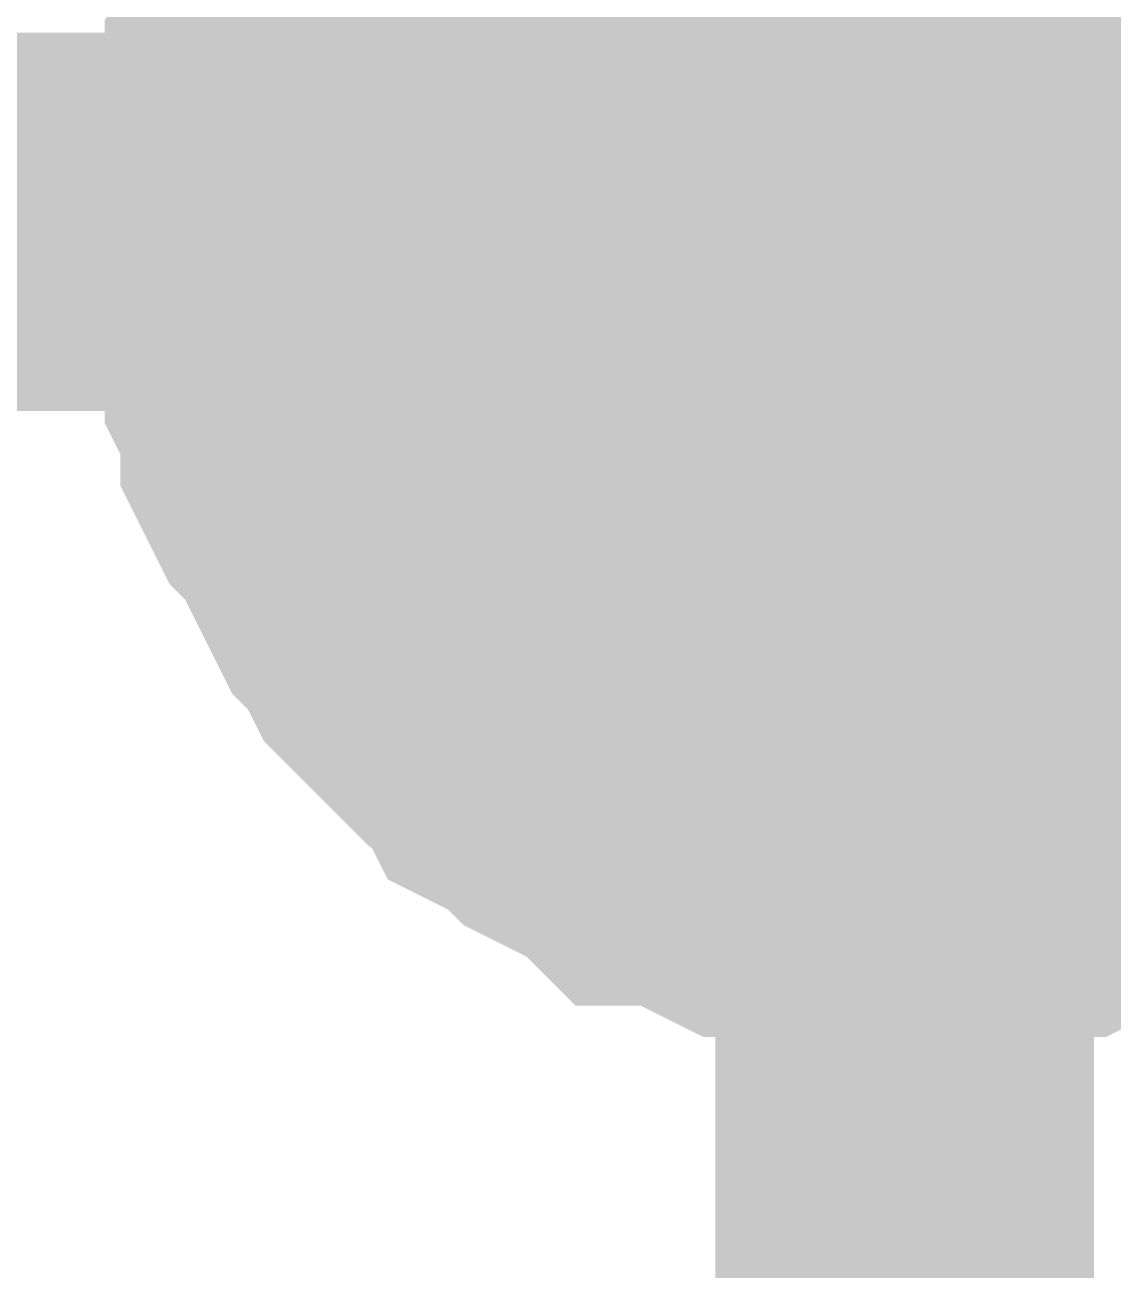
# Model space of a CAD drawing. Header units: inches. Extents: x 0 to 569, y 0 to 432.
# Drawn here: x 100.903 to 101.765, y 179.5 to 180.486 of the extents above; entities that cross this region are included whole.
import ezdxf

# ---------------------------------------------------------------- set-up
doc = ezdxf.new("R2010")
doc.units = ezdxf.units.IN
doc.layers.add('Sheet', color=255, linetype='Continuous')

msp = doc.modelspace()

# ---------------------------------------------------------------- linework, layer by layer
at = {"layer": 'Sheet'}
msp.add_lwpolyline([(101.346, 180.34, 0.508, 0.508, 1), (101.854, 180.34, 0.508, 0.508, 1)], format="xyseb", close=True, dxfattribs=at)
for points in [[(101.10391, 180.33008, 0.29972, 0.29972, 0), (101.10391, 180.35488, 0.29972, 0.29972, 0), (101.10391, 180.37969, 0.29972, 0.29972, 0), (101.10391, 180.40449, 0.29972, 0.29972, 0), (101.11631, 180.4293, 0.29972, 0.29972, 0), (101.11631, 180.4541, 0.29972, 0.29972, 0), (101.12871, 180.47891, 0.29972, 0.29972, 0), (101.12871, 180.50371, 0.29972, 0.29972, 0), (101.14111, 180.52852, 0.29972, 0.29972, 0), (101.15352, 180.55332, 0.29972, 0.29972, 0), (101.16592, 180.57812, 0.29972, 0.29972, 0), (101.17832, 180.59053, 0.29972, 0.29972, 0), (101.19072, 180.61533, 0.29972, 0.29972, 0), (101.20312, 180.64014, 0.29972, 0.29972, 0)], [(101.10391, 180.33008, 0.29972, 0.29972, 0), (101.10391, 180.35488, 0.29972, 0.29972, 0), (101.10391, 180.37969, 0.29972, 0.29972, 0), (101.10391, 180.40449, 0.29972, 0.29972, 0), (101.11631, 180.4293, 0.29972, 0.29972, 0), (101.11631, 180.4541, 0.29972, 0.29972, 0), (101.12871, 180.47891, 0.29972, 0.29972, 0), (101.12871, 180.50371, 0.29972, 0.29972, 0), (101.14111, 180.52852, 0.29972, 0.29972, 0), (101.15352, 180.55332, 0.29972, 0.29972, 0), (101.16592, 180.57812, 0.29972, 0.29972, 0), (101.17832, 180.59053, 0.29972, 0.29972, 0), (101.19072, 180.61533, 0.29972, 0.29972, 0), (101.20312, 180.64014, 0.29972, 0.29972, 0)], [(101.10391, 180.33008, 0.29972, 0.29972, 0), (101.10391, 180.35488, 0.29972, 0.29972, 0), (101.10391, 180.37969, 0.29972, 0.29972, 0), (101.10391, 180.40449, 0.29972, 0.29972, 0), (101.11631, 180.4293, 0.29972, 0.29972, 0), (101.11631, 180.4541, 0.29972, 0.29972, 0), (101.12871, 180.47891, 0.29972, 0.29972, 0), (101.12871, 180.50371, 0.29972, 0.29972, 0), (101.14111, 180.52852, 0.29972, 0.29972, 0), (101.15352, 180.55332, 0.29972, 0.29972, 0), (101.16592, 180.57812, 0.29972, 0.29972, 0), (101.17832, 180.59053, 0.29972, 0.29972, 0), (101.19072, 180.61533, 0.29972, 0.29972, 0), (101.20312, 180.64014, 0.29972, 0.29972, 0)], [(101.10391, 180.33008, 0.29972, 0.29972, 0), (101.10391, 180.35488, 0.29972, 0.29972, 0), (101.10391, 180.37969, 0.29972, 0.29972, 0), (101.10391, 180.40449, 0.29972, 0.29972, 0), (101.11631, 180.4293, 0.29972, 0.29972, 0), (101.11631, 180.4541, 0.29972, 0.29972, 0), (101.12871, 180.47891, 0.29972, 0.29972, 0), (101.12871, 180.50371, 0.29972, 0.29972, 0), (101.14111, 180.52852, 0.29972, 0.29972, 0), (101.15352, 180.55332, 0.29972, 0.29972, 0), (101.16592, 180.57812, 0.29972, 0.29972, 0), (101.17832, 180.59053, 0.29972, 0.29972, 0), (101.19072, 180.61533, 0.29972, 0.29972, 0), (101.20312, 180.64014, 0.29972, 0.29972, 0)], [(101.10391, 180.33008, 0.29972, 0.29972, 0), (101.10391, 180.35488, 0.29972, 0.29972, 0), (101.10391, 180.37969, 0.29972, 0.29972, 0), (101.10391, 180.40449, 0.29972, 0.29972, 0), (101.11631, 180.4293, 0.29972, 0.29972, 0), (101.11631, 180.4541, 0.29972, 0.29972, 0), (101.12871, 180.47891, 0.29972, 0.29972, 0), (101.12871, 180.50371, 0.29972, 0.29972, 0), (101.14111, 180.52852, 0.29972, 0.29972, 0), (101.15352, 180.55332, 0.29972, 0.29972, 0), (101.16592, 180.57812, 0.29972, 0.29972, 0), (101.17832, 180.59053, 0.29972, 0.29972, 0), (101.19072, 180.61533, 0.29972, 0.29972, 0), (101.20312, 180.64014, 0.29972, 0.29972, 0)], [(101.10391, 180.33008, 0.29972, 0.29972, 0), (101.10391, 180.35488, 0.29972, 0.29972, 0), (101.10391, 180.37969, 0.29972, 0.29972, 0), (101.10391, 180.40449, 0.29972, 0.29972, 0), (101.11631, 180.4293, 0.29972, 0.29972, 0), (101.11631, 180.4541, 0.29972, 0.29972, 0), (101.12871, 180.47891, 0.29972, 0.29972, 0), (101.12871, 180.50371, 0.29972, 0.29972, 0), (101.14111, 180.52852, 0.29972, 0.29972, 0), (101.15352, 180.55332, 0.29972, 0.29972, 0), (101.16592, 180.57812, 0.29972, 0.29972, 0), (101.17832, 180.59053, 0.29972, 0.29972, 0), (101.19072, 180.61533, 0.29972, 0.29972, 0), (101.20312, 180.64014, 0.29972, 0.29972, 0)], [(101.10391, 180.33008, 0.29972, 0.29972, 0), (101.10391, 180.35488, 0.29972, 0.29972, 0), (101.10391, 180.37969, 0.29972, 0.29972, 0), (101.10391, 180.40449, 0.29972, 0.29972, 0), (101.11631, 180.4293, 0.29972, 0.29972, 0), (101.11631, 180.4541, 0.29972, 0.29972, 0), (101.12871, 180.47891, 0.29972, 0.29972, 0), (101.12871, 180.50371, 0.29972, 0.29972, 0), (101.14111, 180.52852, 0.29972, 0.29972, 0), (101.15352, 180.55332, 0.29972, 0.29972, 0), (101.16592, 180.57812, 0.29972, 0.29972, 0), (101.17832, 180.59053, 0.29972, 0.29972, 0), (101.19072, 180.61533, 0.29972, 0.29972, 0), (101.20312, 180.64014, 0.29972, 0.29972, 0)], [(101.10391, 180.33008, 0.09906, 0.09906, 0), (101.10391, 180.35488, 0.09906, 0.09906, 0), (101.10391, 180.37969, 0.09906, 0.09906, 0), (101.10391, 180.40449, 0.09906, 0.09906, 0), (101.11631, 180.4293, 0.09906, 0.09906, 0), (101.11631, 180.4541, 0.09906, 0.09906, 0), (101.12871, 180.47891, 0.09906, 0.09906, 0), (101.12871, 180.50371, 0.09906, 0.09906, 0), (101.14111, 180.52852, 0.09906, 0.09906, 0), (101.15352, 180.55332, 0.09906, 0.09906, 0)], [(101.10391, 180.33008, 0.09906, 0.09906, 0), (101.10391, 180.35488, 0.09906, 0.09906, 0), (101.10391, 180.37969, 0.09906, 0.09906, 0), (101.10391, 180.40449, 0.09906, 0.09906, 0), (101.11631, 180.4293, 0.09906, 0.09906, 0), (101.11631, 180.4541, 0.09906, 0.09906, 0), (101.12871, 180.47891, 0.09906, 0.09906, 0), (101.12871, 180.50371, 0.09906, 0.09906, 0), (101.14111, 180.52852, 0.09906, 0.09906, 0), (101.15352, 180.55332, 0.09906, 0.09906, 0)], [(101.10391, 180.33008, 0.09906, 0.09906, 0), (101.10391, 180.35488, 0.09906, 0.09906, 0), (101.10391, 180.37969, 0.09906, 0.09906, 0), (101.10391, 180.40449, 0.09906, 0.09906, 0), (101.11631, 180.4293, 0.09906, 0.09906, 0), (101.11631, 180.4541, 0.09906, 0.09906, 0), (101.12871, 180.47891, 0.09906, 0.09906, 0), (101.12871, 180.50371, 0.09906, 0.09906, 0), (101.14111, 180.52852, 0.09906, 0.09906, 0), (101.15352, 180.55332, 0.09906, 0.09906, 0)], [(101.10391, 180.33008, 0.09906, 0.09906, 0), (101.10391, 180.35488, 0.09906, 0.09906, 0), (101.10391, 180.37969, 0.09906, 0.09906, 0), (101.10391, 180.40449, 0.09906, 0.09906, 0), (101.11631, 180.4293, 0.09906, 0.09906, 0), (101.11631, 180.4541, 0.09906, 0.09906, 0), (101.12871, 180.47891, 0.09906, 0.09906, 0), (101.12871, 180.50371, 0.09906, 0.09906, 0), (101.14111, 180.52852, 0.09906, 0.09906, 0), (101.15352, 180.55332, 0.09906, 0.09906, 0)], [(101.10391, 180.33008, 0.09906, 0.09906, 0), (101.10391, 180.35488, 0.09906, 0.09906, 0), (101.10391, 180.37969, 0.09906, 0.09906, 0), (101.10391, 180.40449, 0.09906, 0.09906, 0), (101.11631, 180.4293, 0.09906, 0.09906, 0), (101.11631, 180.4541, 0.09906, 0.09906, 0), (101.12871, 180.47891, 0.09906, 0.09906, 0), (101.12871, 180.50371, 0.09906, 0.09906, 0), (101.14111, 180.52852, 0.09906, 0.09906, 0), (101.15352, 180.55332, 0.09906, 0.09906, 0)], [(101.10391, 180.33008, 0.09906, 0.09906, 0), (101.10391, 180.35488, 0.09906, 0.09906, 0), (101.10391, 180.37969, 0.09906, 0.09906, 0), (101.10391, 180.40449, 0.09906, 0.09906, 0), (101.11631, 180.4293, 0.09906, 0.09906, 0), (101.11631, 180.4541, 0.09906, 0.09906, 0), (101.12871, 180.47891, 0.09906, 0.09906, 0), (101.12871, 180.50371, 0.09906, 0.09906, 0), (101.14111, 180.52852, 0.09906, 0.09906, 0), (101.15352, 180.55332, 0.09906, 0.09906, 0)], [(101.10391, 180.33008, 0.09906, 0.09906, 0), (101.10391, 180.35488, 0.09906, 0.09906, 0), (101.10391, 180.37969, 0.09906, 0.09906, 0), (101.10391, 180.40449, 0.09906, 0.09906, 0), (101.11631, 180.4293, 0.09906, 0.09906, 0), (101.11631, 180.4541, 0.09906, 0.09906, 0), (101.12871, 180.47891, 0.09906, 0.09906, 0), (101.12871, 180.50371, 0.09906, 0.09906, 0), (101.14111, 180.52852, 0.09906, 0.09906, 0), (101.15352, 180.55332, 0.09906, 0.09906, 0)], [(91.44248, 175.25752, 0.29972, 0.29972, 0), (91.44248, 180.33008, 0.29972, 0.29972, 0), (101.6, 180.33008, 0.29972, 0.29972, 0)], [(101.6, 179.82158, 0.29972, 0.29972, 0), (101.5752, 179.82158, 0.29972, 0.29972, 0), (101.55039, 179.82158, 0.29972, 0.29972, 0), (101.52559, 179.82158, 0.29972, 0.29972, 0), (101.50078, 179.83398, 0.29972, 0.29972, 0), (101.47598, 179.83398, 0.29972, 0.29972, 0), (101.45117, 179.84639, 0.29972, 0.29972, 0), (101.42637, 179.85879, 0.29972, 0.29972, 0), (101.40156, 179.85879, 0.29972, 0.29972, 0), (101.38916, 179.87119, 0.29972, 0.29972, 0), (101.36436, 179.88359, 0.29972, 0.29972, 0), (101.33955, 179.896, 0.29972, 0.29972, 0), (101.32715, 179.9084, 0.29972, 0.29972, 0), (101.30234, 179.9208, 0.29972, 0.29972, 0), (101.28994, 179.94561, 0.29972, 0.29972, 0), (101.26514, 179.95801, 0.29972, 0.29972, 0), (101.25273, 179.97041, 0.29972, 0.29972, 0), (101.22793, 179.99521, 0.29972, 0.29972, 0), (101.21553, 180.00762, 0.29972, 0.29972, 0), (101.20312, 180.03242, 0.29972, 0.29972, 0), (101.19072, 180.04482, 0.29972, 0.29972, 0), (101.17832, 180.06963, 0.29972, 0.29972, 0), (101.16592, 180.09443, 0.29972, 0.29972, 0), (101.15352, 180.11924, 0.29972, 0.29972, 0), (101.14111, 180.13164, 0.29972, 0.29972, 0), (101.12871, 180.15645, 0.29972, 0.29972, 0), (101.12871, 180.18125, 0.29972, 0.29972, 0), (101.11631, 180.20605, 0.29972, 0.29972, 0), (101.11631, 180.23086, 0.29972, 0.29972, 0), (101.10391, 180.25566, 0.29972, 0.29972, 0), (101.10391, 180.28047, 0.29972, 0.29972, 0), (101.10391, 180.30527, 0.29972, 0.29972, 0), (101.10391, 180.33008, 0.29972, 0.29972, 0)], [(101.10391, 180.33008, 0.29972, 0.29972, 0), (101.10391, 180.33008, 0.29972, 0.29972, 0)], [(101.6, 179.82158, 0.29972, 0.29972, 0), (101.5752, 179.82158, 0.29972, 0.29972, 0), (101.55039, 179.82158, 0.29972, 0.29972, 0), (101.52559, 179.82158, 0.29972, 0.29972, 0), (101.50078, 179.83398, 0.29972, 0.29972, 0), (101.47598, 179.83398, 0.29972, 0.29972, 0), (101.45117, 179.84639, 0.29972, 0.29972, 0), (101.42637, 179.85879, 0.29972, 0.29972, 0), (101.40156, 179.85879, 0.29972, 0.29972, 0), (101.38916, 179.87119, 0.29972, 0.29972, 0), (101.36436, 179.88359, 0.29972, 0.29972, 0), (101.33955, 179.896, 0.29972, 0.29972, 0), (101.32715, 179.9084, 0.29972, 0.29972, 0), (101.30234, 179.9208, 0.29972, 0.29972, 0), (101.28994, 179.94561, 0.29972, 0.29972, 0), (101.26514, 179.95801, 0.29972, 0.29972, 0), (101.25273, 179.97041, 0.29972, 0.29972, 0), (101.22793, 179.99521, 0.29972, 0.29972, 0), (101.21553, 180.00762, 0.29972, 0.29972, 0), (101.20312, 180.03242, 0.29972, 0.29972, 0), (101.19072, 180.04482, 0.29972, 0.29972, 0), (101.17832, 180.06963, 0.29972, 0.29972, 0), (101.16592, 180.09443, 0.29972, 0.29972, 0), (101.15352, 180.11924, 0.29972, 0.29972, 0), (101.14111, 180.13164, 0.29972, 0.29972, 0), (101.12871, 180.15645, 0.29972, 0.29972, 0), (101.12871, 180.18125, 0.29972, 0.29972, 0), (101.11631, 180.20605, 0.29972, 0.29972, 0), (101.11631, 180.23086, 0.29972, 0.29972, 0), (101.10391, 180.25566, 0.29972, 0.29972, 0), (101.10391, 180.28047, 0.29972, 0.29972, 0), (101.10391, 180.30527, 0.29972, 0.29972, 0), (101.10391, 180.33008, 0.29972, 0.29972, 0)], [(101.10391, 180.33008, 0.29972, 0.29972, 0), (101.10391, 180.33008, 0.29972, 0.29972, 0)], [(101.6, 179.82158, 0.29972, 0.29972, 0), (101.5752, 179.82158, 0.29972, 0.29972, 0), (101.55039, 179.82158, 0.29972, 0.29972, 0), (101.52559, 179.82158, 0.29972, 0.29972, 0), (101.50078, 179.83398, 0.29972, 0.29972, 0), (101.47598, 179.83398, 0.29972, 0.29972, 0), (101.45117, 179.84639, 0.29972, 0.29972, 0), (101.42637, 179.85879, 0.29972, 0.29972, 0), (101.40156, 179.85879, 0.29972, 0.29972, 0), (101.38916, 179.87119, 0.29972, 0.29972, 0), (101.36436, 179.88359, 0.29972, 0.29972, 0), (101.33955, 179.896, 0.29972, 0.29972, 0), (101.32715, 179.9084, 0.29972, 0.29972, 0), (101.30234, 179.9208, 0.29972, 0.29972, 0), (101.28994, 179.94561, 0.29972, 0.29972, 0), (101.26514, 179.95801, 0.29972, 0.29972, 0), (101.25273, 179.97041, 0.29972, 0.29972, 0), (101.22793, 179.99521, 0.29972, 0.29972, 0), (101.21553, 180.00762, 0.29972, 0.29972, 0), (101.20312, 180.03242, 0.29972, 0.29972, 0), (101.19072, 180.04482, 0.29972, 0.29972, 0), (101.17832, 180.06963, 0.29972, 0.29972, 0), (101.16592, 180.09443, 0.29972, 0.29972, 0), (101.15352, 180.11924, 0.29972, 0.29972, 0), (101.14111, 180.13164, 0.29972, 0.29972, 0), (101.12871, 180.15645, 0.29972, 0.29972, 0), (101.12871, 180.18125, 0.29972, 0.29972, 0), (101.11631, 180.20605, 0.29972, 0.29972, 0), (101.11631, 180.23086, 0.29972, 0.29972, 0), (101.10391, 180.25566, 0.29972, 0.29972, 0), (101.10391, 180.28047, 0.29972, 0.29972, 0), (101.10391, 180.30527, 0.29972, 0.29972, 0), (101.10391, 180.33008, 0.29972, 0.29972, 0)], [(101.10391, 180.33008, 0.29972, 0.29972, 0), (101.10391, 180.33008, 0.29972, 0.29972, 0)], [(101.6, 179.82158, 0.29972, 0.29972, 0), (101.5752, 179.82158, 0.29972, 0.29972, 0), (101.55039, 179.82158, 0.29972, 0.29972, 0), (101.52559, 179.82158, 0.29972, 0.29972, 0), (101.50078, 179.83398, 0.29972, 0.29972, 0), (101.47598, 179.83398, 0.29972, 0.29972, 0), (101.45117, 179.84639, 0.29972, 0.29972, 0), (101.42637, 179.85879, 0.29972, 0.29972, 0), (101.40156, 179.85879, 0.29972, 0.29972, 0), (101.38916, 179.87119, 0.29972, 0.29972, 0), (101.36436, 179.88359, 0.29972, 0.29972, 0), (101.33955, 179.896, 0.29972, 0.29972, 0), (101.32715, 179.9084, 0.29972, 0.29972, 0), (101.30234, 179.9208, 0.29972, 0.29972, 0), (101.28994, 179.94561, 0.29972, 0.29972, 0), (101.26514, 179.95801, 0.29972, 0.29972, 0), (101.25273, 179.97041, 0.29972, 0.29972, 0), (101.22793, 179.99521, 0.29972, 0.29972, 0), (101.21553, 180.00762, 0.29972, 0.29972, 0), (101.20312, 180.03242, 0.29972, 0.29972, 0), (101.19072, 180.04482, 0.29972, 0.29972, 0), (101.17832, 180.06963, 0.29972, 0.29972, 0), (101.16592, 180.09443, 0.29972, 0.29972, 0), (101.15352, 180.11924, 0.29972, 0.29972, 0), (101.14111, 180.13164, 0.29972, 0.29972, 0), (101.12871, 180.15645, 0.29972, 0.29972, 0), (101.12871, 180.18125, 0.29972, 0.29972, 0), (101.11631, 180.20605, 0.29972, 0.29972, 0), (101.11631, 180.23086, 0.29972, 0.29972, 0), (101.10391, 180.25566, 0.29972, 0.29972, 0), (101.10391, 180.28047, 0.29972, 0.29972, 0), (101.10391, 180.30527, 0.29972, 0.29972, 0), (101.10391, 180.33008, 0.29972, 0.29972, 0)], [(101.10391, 180.33008, 0.29972, 0.29972, 0), (101.10391, 180.33008, 0.29972, 0.29972, 0)], [(101.6, 179.82158, 0.29972, 0.29972, 0), (101.5752, 179.82158, 0.29972, 0.29972, 0), (101.55039, 179.82158, 0.29972, 0.29972, 0), (101.52559, 179.82158, 0.29972, 0.29972, 0), (101.50078, 179.83398, 0.29972, 0.29972, 0), (101.47598, 179.83398, 0.29972, 0.29972, 0), (101.45117, 179.84639, 0.29972, 0.29972, 0), (101.42637, 179.85879, 0.29972, 0.29972, 0), (101.40156, 179.85879, 0.29972, 0.29972, 0), (101.38916, 179.87119, 0.29972, 0.29972, 0), (101.36436, 179.88359, 0.29972, 0.29972, 0), (101.33955, 179.896, 0.29972, 0.29972, 0), (101.32715, 179.9084, 0.29972, 0.29972, 0), (101.30234, 179.9208, 0.29972, 0.29972, 0), (101.28994, 179.94561, 0.29972, 0.29972, 0), (101.26514, 179.95801, 0.29972, 0.29972, 0), (101.25273, 179.97041, 0.29972, 0.29972, 0), (101.22793, 179.99521, 0.29972, 0.29972, 0), (101.21553, 180.00762, 0.29972, 0.29972, 0), (101.20312, 180.03242, 0.29972, 0.29972, 0), (101.19072, 180.04482, 0.29972, 0.29972, 0), (101.17832, 180.06963, 0.29972, 0.29972, 0), (101.16592, 180.09443, 0.29972, 0.29972, 0), (101.15352, 180.11924, 0.29972, 0.29972, 0), (101.14111, 180.13164, 0.29972, 0.29972, 0), (101.12871, 180.15645, 0.29972, 0.29972, 0), (101.12871, 180.18125, 0.29972, 0.29972, 0), (101.11631, 180.20605, 0.29972, 0.29972, 0), (101.11631, 180.23086, 0.29972, 0.29972, 0), (101.10391, 180.25566, 0.29972, 0.29972, 0), (101.10391, 180.28047, 0.29972, 0.29972, 0), (101.10391, 180.30527, 0.29972, 0.29972, 0), (101.10391, 180.33008, 0.29972, 0.29972, 0)], [(101.10391, 180.33008, 0.29972, 0.29972, 0), (101.10391, 180.33008, 0.29972, 0.29972, 0)], [(101.6, 179.82158, 0.29972, 0.29972, 0), (101.5752, 179.82158, 0.29972, 0.29972, 0), (101.55039, 179.82158, 0.29972, 0.29972, 0), (101.52559, 179.82158, 0.29972, 0.29972, 0), (101.50078, 179.83398, 0.29972, 0.29972, 0), (101.47598, 179.83398, 0.29972, 0.29972, 0), (101.45117, 179.84639, 0.29972, 0.29972, 0), (101.42637, 179.85879, 0.29972, 0.29972, 0), (101.40156, 179.85879, 0.29972, 0.29972, 0), (101.38916, 179.87119, 0.29972, 0.29972, 0), (101.36436, 179.88359, 0.29972, 0.29972, 0), (101.33955, 179.896, 0.29972, 0.29972, 0), (101.32715, 179.9084, 0.29972, 0.29972, 0), (101.30234, 179.9208, 0.29972, 0.29972, 0), (101.28994, 179.94561, 0.29972, 0.29972, 0), (101.26514, 179.95801, 0.29972, 0.29972, 0), (101.25273, 179.97041, 0.29972, 0.29972, 0), (101.22793, 179.99521, 0.29972, 0.29972, 0), (101.21553, 180.00762, 0.29972, 0.29972, 0), (101.20312, 180.03242, 0.29972, 0.29972, 0), (101.19072, 180.04482, 0.29972, 0.29972, 0), (101.17832, 180.06963, 0.29972, 0.29972, 0), (101.16592, 180.09443, 0.29972, 0.29972, 0), (101.15352, 180.11924, 0.29972, 0.29972, 0), (101.14111, 180.13164, 0.29972, 0.29972, 0), (101.12871, 180.15645, 0.29972, 0.29972, 0), (101.12871, 180.18125, 0.29972, 0.29972, 0), (101.11631, 180.20605, 0.29972, 0.29972, 0), (101.11631, 180.23086, 0.29972, 0.29972, 0), (101.10391, 180.25566, 0.29972, 0.29972, 0), (101.10391, 180.28047, 0.29972, 0.29972, 0), (101.10391, 180.30527, 0.29972, 0.29972, 0), (101.10391, 180.33008, 0.29972, 0.29972, 0)], [(101.10391, 180.33008, 0.29972, 0.29972, 0), (101.10391, 180.33008, 0.29972, 0.29972, 0)], [(101.6, 179.82158, 0.29972, 0.29972, 0), (101.5752, 179.82158, 0.29972, 0.29972, 0), (101.55039, 179.82158, 0.29972, 0.29972, 0), (101.52559, 179.82158, 0.29972, 0.29972, 0), (101.50078, 179.83398, 0.29972, 0.29972, 0), (101.47598, 179.83398, 0.29972, 0.29972, 0), (101.45117, 179.84639, 0.29972, 0.29972, 0), (101.42637, 179.85879, 0.29972, 0.29972, 0), (101.40156, 179.85879, 0.29972, 0.29972, 0), (101.38916, 179.87119, 0.29972, 0.29972, 0), (101.36436, 179.88359, 0.29972, 0.29972, 0), (101.33955, 179.896, 0.29972, 0.29972, 0), (101.32715, 179.9084, 0.29972, 0.29972, 0), (101.30234, 179.9208, 0.29972, 0.29972, 0), (101.28994, 179.94561, 0.29972, 0.29972, 0), (101.26514, 179.95801, 0.29972, 0.29972, 0), (101.25273, 179.97041, 0.29972, 0.29972, 0), (101.22793, 179.99521, 0.29972, 0.29972, 0), (101.21553, 180.00762, 0.29972, 0.29972, 0), (101.20312, 180.03242, 0.29972, 0.29972, 0), (101.19072, 180.04482, 0.29972, 0.29972, 0), (101.17832, 180.06963, 0.29972, 0.29972, 0), (101.16592, 180.09443, 0.29972, 0.29972, 0), (101.15352, 180.11924, 0.29972, 0.29972, 0), (101.14111, 180.13164, 0.29972, 0.29972, 0), (101.12871, 180.15645, 0.29972, 0.29972, 0), (101.12871, 180.18125, 0.29972, 0.29972, 0), (101.11631, 180.20605, 0.29972, 0.29972, 0), (101.11631, 180.23086, 0.29972, 0.29972, 0), (101.10391, 180.25566, 0.29972, 0.29972, 0), (101.10391, 180.28047, 0.29972, 0.29972, 0), (101.10391, 180.30527, 0.29972, 0.29972, 0), (101.10391, 180.33008, 0.29972, 0.29972, 0)], [(101.10391, 180.33008, 0.29972, 0.29972, 0), (101.10391, 180.33008, 0.29972, 0.29972, 0)], [(101.6, 177.8, 0.29972, 0.29972, 0), (101.6, 180.33008, 0.29972, 0.29972, 0)], [(106.68496, 180.33008, 0.29972, 0.29972, 0), (101.6, 180.33008, 0.29972, 0.29972, 0)], [(101.6, 179.82158, 0.09906, 0.09906, 0), (101.5752, 179.82158, 0.09906, 0.09906, 0), (101.55039, 179.82158, 0.09906, 0.09906, 0), (101.52559, 179.82158, 0.09906, 0.09906, 0), (101.50078, 179.83398, 0.09906, 0.09906, 0), (101.47598, 179.83398, 0.09906, 0.09906, 0), (101.45117, 179.84639, 0.09906, 0.09906, 0), (101.42637, 179.85879, 0.09906, 0.09906, 0), (101.40156, 179.85879, 0.09906, 0.09906, 0), (101.38916, 179.87119, 0.09906, 0.09906, 0), (101.36436, 179.88359, 0.09906, 0.09906, 0), (101.33955, 179.896, 0.09906, 0.09906, 0), (101.32715, 179.9084, 0.09906, 0.09906, 0), (101.30234, 179.9208, 0.09906, 0.09906, 0), (101.28994, 179.94561, 0.09906, 0.09906, 0), (101.26514, 179.95801, 0.09906, 0.09906, 0), (101.25273, 179.97041, 0.09906, 0.09906, 0), (101.22793, 179.99521, 0.09906, 0.09906, 0), (101.21553, 180.00762, 0.09906, 0.09906, 0), (101.20312, 180.03242, 0.09906, 0.09906, 0), (101.19072, 180.04482, 0.09906, 0.09906, 0), (101.17832, 180.06963, 0.09906, 0.09906, 0), (101.16592, 180.09443, 0.09906, 0.09906, 0), (101.15352, 180.11924, 0.09906, 0.09906, 0), (101.14111, 180.13164, 0.09906, 0.09906, 0), (101.12871, 180.15645, 0.09906, 0.09906, 0), (101.12871, 180.18125, 0.09906, 0.09906, 0), (101.11631, 180.20605, 0.09906, 0.09906, 0), (101.11631, 180.23086, 0.09906, 0.09906, 0), (101.10391, 180.25566, 0.09906, 0.09906, 0), (101.10391, 180.28047, 0.09906, 0.09906, 0), (101.10391, 180.30527, 0.09906, 0.09906, 0), (101.10391, 180.33008, 0.09906, 0.09906, 0)], [(101.10391, 180.33008, 0.09906, 0.09906, 0), (101.10391, 180.33008, 0.09906, 0.09906, 0)], [(101.6, 179.82158, 0.09906, 0.09906, 0), (101.5752, 179.82158, 0.09906, 0.09906, 0), (101.55039, 179.82158, 0.09906, 0.09906, 0), (101.52559, 179.82158, 0.09906, 0.09906, 0), (101.50078, 179.83398, 0.09906, 0.09906, 0), (101.47598, 179.83398, 0.09906, 0.09906, 0), (101.45117, 179.84639, 0.09906, 0.09906, 0), (101.42637, 179.85879, 0.09906, 0.09906, 0), (101.40156, 179.85879, 0.09906, 0.09906, 0), (101.38916, 179.87119, 0.09906, 0.09906, 0), (101.36436, 179.88359, 0.09906, 0.09906, 0), (101.33955, 179.896, 0.09906, 0.09906, 0), (101.32715, 179.9084, 0.09906, 0.09906, 0), (101.30234, 179.9208, 0.09906, 0.09906, 0), (101.28994, 179.94561, 0.09906, 0.09906, 0), (101.26514, 179.95801, 0.09906, 0.09906, 0), (101.25273, 179.97041, 0.09906, 0.09906, 0), (101.22793, 179.99521, 0.09906, 0.09906, 0), (101.21553, 180.00762, 0.09906, 0.09906, 0), (101.20312, 180.03242, 0.09906, 0.09906, 0), (101.19072, 180.04482, 0.09906, 0.09906, 0), (101.17832, 180.06963, 0.09906, 0.09906, 0), (101.16592, 180.09443, 0.09906, 0.09906, 0), (101.15352, 180.11924, 0.09906, 0.09906, 0), (101.14111, 180.13164, 0.09906, 0.09906, 0), (101.12871, 180.15645, 0.09906, 0.09906, 0), (101.12871, 180.18125, 0.09906, 0.09906, 0), (101.11631, 180.20605, 0.09906, 0.09906, 0), (101.11631, 180.23086, 0.09906, 0.09906, 0), (101.10391, 180.25566, 0.09906, 0.09906, 0), (101.10391, 180.28047, 0.09906, 0.09906, 0), (101.10391, 180.30527, 0.09906, 0.09906, 0), (101.10391, 180.33008, 0.09906, 0.09906, 0)], [(101.10391, 180.33008, 0.09906, 0.09906, 0), (101.10391, 180.33008, 0.09906, 0.09906, 0)], [(101.6, 179.82158, 0.09906, 0.09906, 0), (101.5752, 179.82158, 0.09906, 0.09906, 0), (101.55039, 179.82158, 0.09906, 0.09906, 0), (101.52559, 179.82158, 0.09906, 0.09906, 0), (101.50078, 179.83398, 0.09906, 0.09906, 0), (101.47598, 179.83398, 0.09906, 0.09906, 0), (101.45117, 179.84639, 0.09906, 0.09906, 0), (101.42637, 179.85879, 0.09906, 0.09906, 0), (101.40156, 179.85879, 0.09906, 0.09906, 0), (101.38916, 179.87119, 0.09906, 0.09906, 0), (101.36436, 179.88359, 0.09906, 0.09906, 0), (101.33955, 179.896, 0.09906, 0.09906, 0), (101.32715, 179.9084, 0.09906, 0.09906, 0), (101.30234, 179.9208, 0.09906, 0.09906, 0), (101.28994, 179.94561, 0.09906, 0.09906, 0), (101.26514, 179.95801, 0.09906, 0.09906, 0), (101.25273, 179.97041, 0.09906, 0.09906, 0), (101.22793, 179.99521, 0.09906, 0.09906, 0), (101.21553, 180.00762, 0.09906, 0.09906, 0), (101.20312, 180.03242, 0.09906, 0.09906, 0), (101.19072, 180.04482, 0.09906, 0.09906, 0), (101.17832, 180.06963, 0.09906, 0.09906, 0), (101.16592, 180.09443, 0.09906, 0.09906, 0), (101.15352, 180.11924, 0.09906, 0.09906, 0), (101.14111, 180.13164, 0.09906, 0.09906, 0), (101.12871, 180.15645, 0.09906, 0.09906, 0), (101.12871, 180.18125, 0.09906, 0.09906, 0), (101.11631, 180.20605, 0.09906, 0.09906, 0), (101.11631, 180.23086, 0.09906, 0.09906, 0), (101.10391, 180.25566, 0.09906, 0.09906, 0), (101.10391, 180.28047, 0.09906, 0.09906, 0), (101.10391, 180.30527, 0.09906, 0.09906, 0), (101.10391, 180.33008, 0.09906, 0.09906, 0)], [(101.10391, 180.33008, 0.09906, 0.09906, 0), (101.10391, 180.33008, 0.09906, 0.09906, 0)], [(101.6, 179.82158, 0.09906, 0.09906, 0), (101.5752, 179.82158, 0.09906, 0.09906, 0), (101.55039, 179.82158, 0.09906, 0.09906, 0), (101.52559, 179.82158, 0.09906, 0.09906, 0), (101.50078, 179.83398, 0.09906, 0.09906, 0), (101.47598, 179.83398, 0.09906, 0.09906, 0), (101.45117, 179.84639, 0.09906, 0.09906, 0), (101.42637, 179.85879, 0.09906, 0.09906, 0), (101.40156, 179.85879, 0.09906, 0.09906, 0), (101.38916, 179.87119, 0.09906, 0.09906, 0), (101.36436, 179.88359, 0.09906, 0.09906, 0), (101.33955, 179.896, 0.09906, 0.09906, 0), (101.32715, 179.9084, 0.09906, 0.09906, 0), (101.30234, 179.9208, 0.09906, 0.09906, 0), (101.28994, 179.94561, 0.09906, 0.09906, 0), (101.26514, 179.95801, 0.09906, 0.09906, 0), (101.25273, 179.97041, 0.09906, 0.09906, 0), (101.22793, 179.99521, 0.09906, 0.09906, 0), (101.21553, 180.00762, 0.09906, 0.09906, 0), (101.20312, 180.03242, 0.09906, 0.09906, 0), (101.19072, 180.04482, 0.09906, 0.09906, 0), (101.17832, 180.06963, 0.09906, 0.09906, 0), (101.16592, 180.09443, 0.09906, 0.09906, 0), (101.15352, 180.11924, 0.09906, 0.09906, 0), (101.14111, 180.13164, 0.09906, 0.09906, 0), (101.12871, 180.15645, 0.09906, 0.09906, 0), (101.12871, 180.18125, 0.09906, 0.09906, 0), (101.11631, 180.20605, 0.09906, 0.09906, 0), (101.11631, 180.23086, 0.09906, 0.09906, 0), (101.10391, 180.25566, 0.09906, 0.09906, 0), (101.10391, 180.28047, 0.09906, 0.09906, 0), (101.10391, 180.30527, 0.09906, 0.09906, 0), (101.10391, 180.33008, 0.09906, 0.09906, 0)], [(101.10391, 180.33008, 0.09906, 0.09906, 0), (101.10391, 180.33008, 0.09906, 0.09906, 0)], [(101.6, 179.82158, 0.09906, 0.09906, 0), (101.5752, 179.82158, 0.09906, 0.09906, 0), (101.55039, 179.82158, 0.09906, 0.09906, 0), (101.52559, 179.82158, 0.09906, 0.09906, 0), (101.50078, 179.83398, 0.09906, 0.09906, 0), (101.47598, 179.83398, 0.09906, 0.09906, 0), (101.45117, 179.84639, 0.09906, 0.09906, 0), (101.42637, 179.85879, 0.09906, 0.09906, 0), (101.40156, 179.85879, 0.09906, 0.09906, 0), (101.38916, 179.87119, 0.09906, 0.09906, 0), (101.36436, 179.88359, 0.09906, 0.09906, 0), (101.33955, 179.896, 0.09906, 0.09906, 0), (101.32715, 179.9084, 0.09906, 0.09906, 0), (101.30234, 179.9208, 0.09906, 0.09906, 0), (101.28994, 179.94561, 0.09906, 0.09906, 0), (101.26514, 179.95801, 0.09906, 0.09906, 0), (101.25273, 179.97041, 0.09906, 0.09906, 0), (101.22793, 179.99521, 0.09906, 0.09906, 0), (101.21553, 180.00762, 0.09906, 0.09906, 0), (101.20312, 180.03242, 0.09906, 0.09906, 0), (101.19072, 180.04482, 0.09906, 0.09906, 0), (101.17832, 180.06963, 0.09906, 0.09906, 0), (101.16592, 180.09443, 0.09906, 0.09906, 0), (101.15352, 180.11924, 0.09906, 0.09906, 0), (101.14111, 180.13164, 0.09906, 0.09906, 0), (101.12871, 180.15645, 0.09906, 0.09906, 0), (101.12871, 180.18125, 0.09906, 0.09906, 0), (101.11631, 180.20605, 0.09906, 0.09906, 0), (101.11631, 180.23086, 0.09906, 0.09906, 0), (101.10391, 180.25566, 0.09906, 0.09906, 0), (101.10391, 180.28047, 0.09906, 0.09906, 0), (101.10391, 180.30527, 0.09906, 0.09906, 0), (101.10391, 180.33008, 0.09906, 0.09906, 0)], [(101.10391, 180.33008, 0.09906, 0.09906, 0), (101.10391, 180.33008, 0.09906, 0.09906, 0)], [(101.6, 179.82158, 0.09906, 0.09906, 0), (101.5752, 179.82158, 0.09906, 0.09906, 0), (101.55039, 179.82158, 0.09906, 0.09906, 0), (101.52559, 179.82158, 0.09906, 0.09906, 0), (101.50078, 179.83398, 0.09906, 0.09906, 0), (101.47598, 179.83398, 0.09906, 0.09906, 0), (101.45117, 179.84639, 0.09906, 0.09906, 0), (101.42637, 179.85879, 0.09906, 0.09906, 0), (101.40156, 179.85879, 0.09906, 0.09906, 0), (101.38916, 179.87119, 0.09906, 0.09906, 0), (101.36436, 179.88359, 0.09906, 0.09906, 0), (101.33955, 179.896, 0.09906, 0.09906, 0), (101.32715, 179.9084, 0.09906, 0.09906, 0), (101.30234, 179.9208, 0.09906, 0.09906, 0), (101.28994, 179.94561, 0.09906, 0.09906, 0), (101.26514, 179.95801, 0.09906, 0.09906, 0), (101.25273, 179.97041, 0.09906, 0.09906, 0), (101.22793, 179.99521, 0.09906, 0.09906, 0), (101.21553, 180.00762, 0.09906, 0.09906, 0), (101.20312, 180.03242, 0.09906, 0.09906, 0), (101.19072, 180.04482, 0.09906, 0.09906, 0), (101.17832, 180.06963, 0.09906, 0.09906, 0), (101.16592, 180.09443, 0.09906, 0.09906, 0), (101.15352, 180.11924, 0.09906, 0.09906, 0), (101.14111, 180.13164, 0.09906, 0.09906, 0), (101.12871, 180.15645, 0.09906, 0.09906, 0), (101.12871, 180.18125, 0.09906, 0.09906, 0), (101.11631, 180.20605, 0.09906, 0.09906, 0), (101.11631, 180.23086, 0.09906, 0.09906, 0), (101.10391, 180.25566, 0.09906, 0.09906, 0), (101.10391, 180.28047, 0.09906, 0.09906, 0), (101.10391, 180.30527, 0.09906, 0.09906, 0), (101.10391, 180.33008, 0.09906, 0.09906, 0)], [(101.10391, 180.33008, 0.09906, 0.09906, 0), (101.10391, 180.33008, 0.09906, 0.09906, 0)], [(101.6, 179.82158, 0.09906, 0.09906, 0), (101.5752, 179.82158, 0.09906, 0.09906, 0), (101.55039, 179.82158, 0.09906, 0.09906, 0), (101.52559, 179.82158, 0.09906, 0.09906, 0), (101.50078, 179.83398, 0.09906, 0.09906, 0), (101.47598, 179.83398, 0.09906, 0.09906, 0), (101.45117, 179.84639, 0.09906, 0.09906, 0), (101.42637, 179.85879, 0.09906, 0.09906, 0), (101.40156, 179.85879, 0.09906, 0.09906, 0), (101.38916, 179.87119, 0.09906, 0.09906, 0), (101.36436, 179.88359, 0.09906, 0.09906, 0), (101.33955, 179.896, 0.09906, 0.09906, 0), (101.32715, 179.9084, 0.09906, 0.09906, 0), (101.30234, 179.9208, 0.09906, 0.09906, 0), (101.28994, 179.94561, 0.09906, 0.09906, 0), (101.26514, 179.95801, 0.09906, 0.09906, 0), (101.25273, 179.97041, 0.09906, 0.09906, 0), (101.22793, 179.99521, 0.09906, 0.09906, 0), (101.21553, 180.00762, 0.09906, 0.09906, 0), (101.20312, 180.03242, 0.09906, 0.09906, 0), (101.19072, 180.04482, 0.09906, 0.09906, 0), (101.17832, 180.06963, 0.09906, 0.09906, 0), (101.16592, 180.09443, 0.09906, 0.09906, 0), (101.15352, 180.11924, 0.09906, 0.09906, 0), (101.14111, 180.13164, 0.09906, 0.09906, 0), (101.12871, 180.15645, 0.09906, 0.09906, 0), (101.12871, 180.18125, 0.09906, 0.09906, 0), (101.11631, 180.20605, 0.09906, 0.09906, 0), (101.11631, 180.23086, 0.09906, 0.09906, 0), (101.10391, 180.25566, 0.09906, 0.09906, 0), (101.10391, 180.28047, 0.09906, 0.09906, 0), (101.10391, 180.30527, 0.09906, 0.09906, 0), (101.10391, 180.33008, 0.09906, 0.09906, 0)], [(101.10391, 180.33008, 0.09906, 0.09906, 0), (101.10391, 180.33008, 0.09906, 0.09906, 0)], [(101.92246, 179.94561, 0.29972, 0.29972, 0), (101.91006, 179.9208, 0.29972, 0.29972, 0), (101.88525, 179.9084, 0.29972, 0.29972, 0), (101.86045, 179.896, 0.29972, 0.29972, 0), (101.84805, 179.88359, 0.29972, 0.29972, 0), (101.82324, 179.87119, 0.29972, 0.29972, 0), (101.79844, 179.85879, 0.29972, 0.29972, 0), (101.77363, 179.85879, 0.29972, 0.29972, 0), (101.74883, 179.84639, 0.29972, 0.29972, 0), (101.72402, 179.83398, 0.29972, 0.29972, 0), (101.69922, 179.83398, 0.29972, 0.29972, 0), (101.67441, 179.82158, 0.29972, 0.29972, 0), (101.64961, 179.82158, 0.29972, 0.29972, 0), (101.6248, 179.82158, 0.29972, 0.29972, 0), (101.6, 179.82158, 0.29972, 0.29972, 0)], [(101.92246, 179.94561, 0.29972, 0.29972, 0), (101.91006, 179.9208, 0.29972, 0.29972, 0), (101.88525, 179.9084, 0.29972, 0.29972, 0), (101.86045, 179.896, 0.29972, 0.29972, 0), (101.84805, 179.88359, 0.29972, 0.29972, 0), (101.82324, 179.87119, 0.29972, 0.29972, 0), (101.79844, 179.85879, 0.29972, 0.29972, 0), (101.77363, 179.85879, 0.29972, 0.29972, 0), (101.74883, 179.84639, 0.29972, 0.29972, 0), (101.72402, 179.83398, 0.29972, 0.29972, 0), (101.69922, 179.83398, 0.29972, 0.29972, 0), (101.67441, 179.82158, 0.29972, 0.29972, 0), (101.64961, 179.82158, 0.29972, 0.29972, 0), (101.6248, 179.82158, 0.29972, 0.29972, 0), (101.6, 179.82158, 0.29972, 0.29972, 0)], [(101.92246, 179.94561, 0.29972, 0.29972, 0), (101.91006, 179.9208, 0.29972, 0.29972, 0), (101.88525, 179.9084, 0.29972, 0.29972, 0), (101.86045, 179.896, 0.29972, 0.29972, 0), (101.84805, 179.88359, 0.29972, 0.29972, 0), (101.82324, 179.87119, 0.29972, 0.29972, 0), (101.79844, 179.85879, 0.29972, 0.29972, 0), (101.77363, 179.85879, 0.29972, 0.29972, 0), (101.74883, 179.84639, 0.29972, 0.29972, 0), (101.72402, 179.83398, 0.29972, 0.29972, 0), (101.69922, 179.83398, 0.29972, 0.29972, 0), (101.67441, 179.82158, 0.29972, 0.29972, 0), (101.64961, 179.82158, 0.29972, 0.29972, 0), (101.6248, 179.82158, 0.29972, 0.29972, 0), (101.6, 179.82158, 0.29972, 0.29972, 0)], [(101.92246, 179.94561, 0.29972, 0.29972, 0), (101.91006, 179.9208, 0.29972, 0.29972, 0), (101.88525, 179.9084, 0.29972, 0.29972, 0), (101.86045, 179.896, 0.29972, 0.29972, 0), (101.84805, 179.88359, 0.29972, 0.29972, 0), (101.82324, 179.87119, 0.29972, 0.29972, 0), (101.79844, 179.85879, 0.29972, 0.29972, 0), (101.77363, 179.85879, 0.29972, 0.29972, 0), (101.74883, 179.84639, 0.29972, 0.29972, 0), (101.72402, 179.83398, 0.29972, 0.29972, 0), (101.69922, 179.83398, 0.29972, 0.29972, 0), (101.67441, 179.82158, 0.29972, 0.29972, 0), (101.64961, 179.82158, 0.29972, 0.29972, 0), (101.6248, 179.82158, 0.29972, 0.29972, 0), (101.6, 179.82158, 0.29972, 0.29972, 0)], [(101.92246, 179.94561, 0.29972, 0.29972, 0), (101.91006, 179.9208, 0.29972, 0.29972, 0), (101.88525, 179.9084, 0.29972, 0.29972, 0), (101.86045, 179.896, 0.29972, 0.29972, 0), (101.84805, 179.88359, 0.29972, 0.29972, 0), (101.82324, 179.87119, 0.29972, 0.29972, 0), (101.79844, 179.85879, 0.29972, 0.29972, 0), (101.77363, 179.85879, 0.29972, 0.29972, 0), (101.74883, 179.84639, 0.29972, 0.29972, 0), (101.72402, 179.83398, 0.29972, 0.29972, 0), (101.69922, 179.83398, 0.29972, 0.29972, 0), (101.67441, 179.82158, 0.29972, 0.29972, 0), (101.64961, 179.82158, 0.29972, 0.29972, 0), (101.6248, 179.82158, 0.29972, 0.29972, 0), (101.6, 179.82158, 0.29972, 0.29972, 0)], [(101.92246, 179.94561, 0.29972, 0.29972, 0), (101.91006, 179.9208, 0.29972, 0.29972, 0), (101.88525, 179.9084, 0.29972, 0.29972, 0), (101.86045, 179.896, 0.29972, 0.29972, 0), (101.84805, 179.88359, 0.29972, 0.29972, 0), (101.82324, 179.87119, 0.29972, 0.29972, 0), (101.79844, 179.85879, 0.29972, 0.29972, 0), (101.77363, 179.85879, 0.29972, 0.29972, 0), (101.74883, 179.84639, 0.29972, 0.29972, 0), (101.72402, 179.83398, 0.29972, 0.29972, 0), (101.69922, 179.83398, 0.29972, 0.29972, 0), (101.67441, 179.82158, 0.29972, 0.29972, 0), (101.64961, 179.82158, 0.29972, 0.29972, 0), (101.6248, 179.82158, 0.29972, 0.29972, 0), (101.6, 179.82158, 0.29972, 0.29972, 0)], [(101.92246, 179.94561, 0.29972, 0.29972, 0), (101.91006, 179.9208, 0.29972, 0.29972, 0), (101.88525, 179.9084, 0.29972, 0.29972, 0), (101.86045, 179.896, 0.29972, 0.29972, 0), (101.84805, 179.88359, 0.29972, 0.29972, 0), (101.82324, 179.87119, 0.29972, 0.29972, 0), (101.79844, 179.85879, 0.29972, 0.29972, 0), (101.77363, 179.85879, 0.29972, 0.29972, 0), (101.74883, 179.84639, 0.29972, 0.29972, 0), (101.72402, 179.83398, 0.29972, 0.29972, 0), (101.69922, 179.83398, 0.29972, 0.29972, 0), (101.67441, 179.82158, 0.29972, 0.29972, 0), (101.64961, 179.82158, 0.29972, 0.29972, 0), (101.6248, 179.82158, 0.29972, 0.29972, 0), (101.6, 179.82158, 0.29972, 0.29972, 0)], [(101.82324, 179.87119, 0.09906, 0.09906, 0), (101.79844, 179.85879, 0.09906, 0.09906, 0), (101.77363, 179.85879, 0.09906, 0.09906, 0), (101.74883, 179.84639, 0.09906, 0.09906, 0), (101.72402, 179.83398, 0.09906, 0.09906, 0), (101.69922, 179.83398, 0.09906, 0.09906, 0), (101.67441, 179.82158, 0.09906, 0.09906, 0), (101.64961, 179.82158, 0.09906, 0.09906, 0), (101.6248, 179.82158, 0.09906, 0.09906, 0), (101.6, 179.82158, 0.09906, 0.09906, 0)], [(101.82324, 179.87119, 0.09906, 0.09906, 0), (101.79844, 179.85879, 0.09906, 0.09906, 0), (101.77363, 179.85879, 0.09906, 0.09906, 0), (101.74883, 179.84639, 0.09906, 0.09906, 0), (101.72402, 179.83398, 0.09906, 0.09906, 0), (101.69922, 179.83398, 0.09906, 0.09906, 0), (101.67441, 179.82158, 0.09906, 0.09906, 0), (101.64961, 179.82158, 0.09906, 0.09906, 0), (101.6248, 179.82158, 0.09906, 0.09906, 0), (101.6, 179.82158, 0.09906, 0.09906, 0)], [(101.82324, 179.87119, 0.09906, 0.09906, 0), (101.79844, 179.85879, 0.09906, 0.09906, 0), (101.77363, 179.85879, 0.09906, 0.09906, 0), (101.74883, 179.84639, 0.09906, 0.09906, 0), (101.72402, 179.83398, 0.09906, 0.09906, 0), (101.69922, 179.83398, 0.09906, 0.09906, 0), (101.67441, 179.82158, 0.09906, 0.09906, 0), (101.64961, 179.82158, 0.09906, 0.09906, 0), (101.6248, 179.82158, 0.09906, 0.09906, 0), (101.6, 179.82158, 0.09906, 0.09906, 0)], [(101.82324, 179.87119, 0.09906, 0.09906, 0), (101.79844, 179.85879, 0.09906, 0.09906, 0), (101.77363, 179.85879, 0.09906, 0.09906, 0), (101.74883, 179.84639, 0.09906, 0.09906, 0), (101.72402, 179.83398, 0.09906, 0.09906, 0), (101.69922, 179.83398, 0.09906, 0.09906, 0), (101.67441, 179.82158, 0.09906, 0.09906, 0), (101.64961, 179.82158, 0.09906, 0.09906, 0), (101.6248, 179.82158, 0.09906, 0.09906, 0), (101.6, 179.82158, 0.09906, 0.09906, 0)], [(101.82324, 179.87119, 0.09906, 0.09906, 0), (101.79844, 179.85879, 0.09906, 0.09906, 0), (101.77363, 179.85879, 0.09906, 0.09906, 0), (101.74883, 179.84639, 0.09906, 0.09906, 0), (101.72402, 179.83398, 0.09906, 0.09906, 0), (101.69922, 179.83398, 0.09906, 0.09906, 0), (101.67441, 179.82158, 0.09906, 0.09906, 0), (101.64961, 179.82158, 0.09906, 0.09906, 0), (101.6248, 179.82158, 0.09906, 0.09906, 0), (101.6, 179.82158, 0.09906, 0.09906, 0)], [(101.82324, 179.87119, 0.09906, 0.09906, 0), (101.79844, 179.85879, 0.09906, 0.09906, 0), (101.77363, 179.85879, 0.09906, 0.09906, 0), (101.74883, 179.84639, 0.09906, 0.09906, 0), (101.72402, 179.83398, 0.09906, 0.09906, 0), (101.69922, 179.83398, 0.09906, 0.09906, 0), (101.67441, 179.82158, 0.09906, 0.09906, 0), (101.64961, 179.82158, 0.09906, 0.09906, 0), (101.6248, 179.82158, 0.09906, 0.09906, 0), (101.6, 179.82158, 0.09906, 0.09906, 0)], [(101.82324, 179.87119, 0.09906, 0.09906, 0), (101.79844, 179.85879, 0.09906, 0.09906, 0), (101.77363, 179.85879, 0.09906, 0.09906, 0), (101.74883, 179.84639, 0.09906, 0.09906, 0), (101.72402, 179.83398, 0.09906, 0.09906, 0), (101.69922, 179.83398, 0.09906, 0.09906, 0), (101.67441, 179.82158, 0.09906, 0.09906, 0), (101.64961, 179.82158, 0.09906, 0.09906, 0), (101.6248, 179.82158, 0.09906, 0.09906, 0), (101.6, 179.82158, 0.09906, 0.09906, 0)]]:
    msp.add_lwpolyline(points, format="xyseb", dxfattribs=at)

doc.saveas('drawing.dxf')
